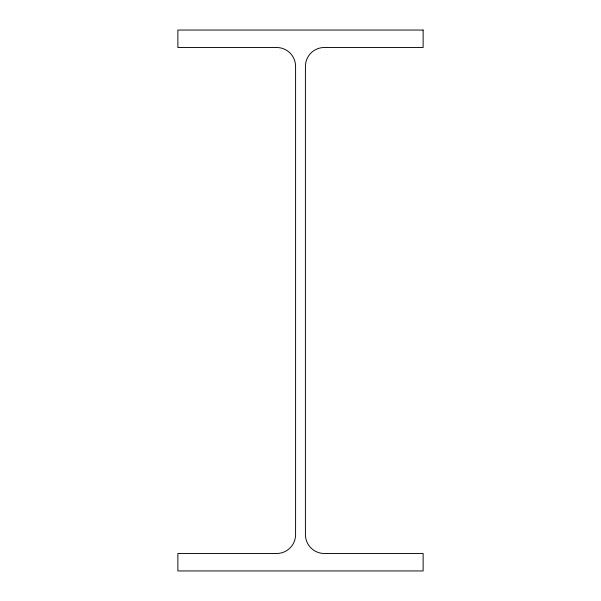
<?xml version="1.0" encoding="UTF-8"?>
<svg xmlns="http://www.w3.org/2000/svg" width="601" height="601" viewBox="0 0 601 601"><rect width="100%" height="100%" fill="white"/><g stroke="black" fill="none" stroke-linecap="round" stroke-linejoin="round"><path stroke-width="0.9" d="M423.127 30.05L177.873 30.05L177.873 47.502L276.678 47.502A18.901 18.901 0 0 1 295.587 66.403L295.587 534.597A18.901 18.901 0 0 1 276.678 553.498L177.873 553.498L177.873 570.95L423.127 570.95L423.127 553.498L324.322 553.498A18.901 18.901 0 0 1 305.413 534.597L305.413 66.403A18.901 18.901 0 0 1 324.322 47.502L423.127 47.502L423.127 30.05"/></g></svg>
